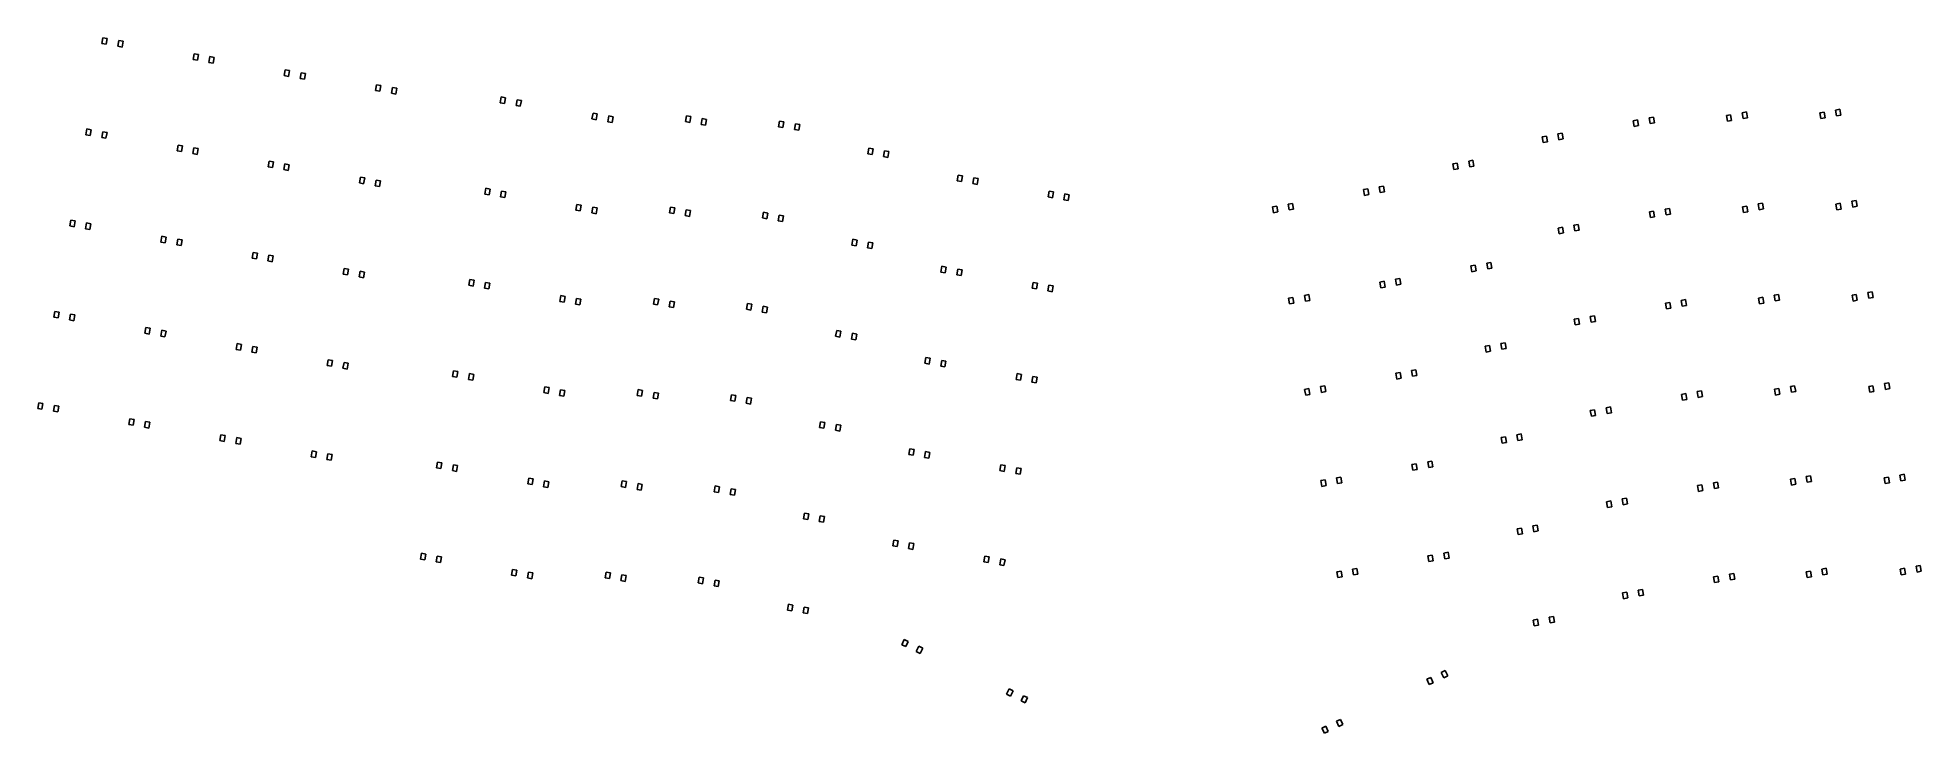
# Model space of a CAD drawing. Extents: x -73 to 315, y -180 to -37.
import ezdxf

# ---------------------------------------------------------------- set-up
doc = ezdxf.new("R2010")
doc.units = 0
doc.layers.add('BLACK', color=7, linetype='CONTINUOUS')

msp = doc.modelspace()

# ---------------------------------------------------------------- linework, layer by layer
at = {"layer": 'BLACK', "linetype": 'CONTINUOUS'}
for p, q in [((-59.8303, -38.3262), (-59.6219, -37.1445)), ((-58.944, -38.4825), (-59.8303, -38.3262)), ((-59.6219, -37.1445), (-58.7356, -37.3007)), ((-58.7356, -37.3007), (-58.944, -38.4825)), ((-56.5804, -38.8993), (-56.372, -37.7175)), ((-56.372, -37.7175), (-55.4857, -37.8738)), ((-55.4857, -37.8738), (-55.6941, -39.0555)), ((-55.6941, -39.0555), (-56.5804, -38.8993)), ((-41.0697, -41.6342), (-40.8613, -40.4525)), ((-40.1834, -41.7905), (-41.0697, -41.6342)), ((-40.8613, -40.4525), (-39.975, -40.6087)), ((-39.975, -40.6087), (-40.1834, -41.7905)), ((-37.8198, -42.2073), (-37.6115, -41.0255)), ((-36.9335, -42.3635), (-37.8198, -42.2073)), ((-37.6115, -41.0255), (-36.7251, -41.1818)), ((-36.7251, -41.1818), (-36.9335, -42.3635)), ((-22.3091, -44.9422), (-22.1007, -43.7604)), ((-21.4228, -45.0985), (-22.3091, -44.9422)), ((-22.1007, -43.7604), (-21.2144, -43.9167)), ((-21.2144, -43.9167), (-21.4228, -45.0985)), ((-19.0592, -45.5153), (-18.8509, -44.3335)), ((-18.1729, -45.6715), (-19.0592, -45.5153)), ((-18.8509, -44.3335), (-17.9645, -44.4898)), ((-17.9645, -44.4898), (-18.1729, -45.6715)), ((-3.50441, -48.0001), (-3.29604, -46.8183)), ((-2.61809, -48.1564), (-3.50441, -48.0001)), ((-3.29604, -46.8183), (-2.40971, -46.9746)), ((-2.40971, -46.9746), (-2.61809, -48.1564)), ((-0.25455, -48.5731), (-0.04617, -47.3913)), ((0.63178, -48.7294), (-0.25455, -48.5731)), ((-0.04617, -47.3913), (0.84015, -47.5476)), ((0.84015, -47.5476), (0.63178, -48.7294)), ((22.1384, -50.5094), (22.3468, -49.3277)), ((22.3468, -49.3277), (23.2331, -49.4839)), ((23.2331, -49.4839), (23.0248, -50.6657)), ((25.3883, -51.0825), (25.5967, -49.9007)), ((25.5967, -49.9007), (26.483, -50.057)), ((26.483, -50.057), (26.2746, -51.2388)), ((23.0248, -50.6657), (22.1384, -50.5094)), ((26.2746, -51.2388), (25.3883, -51.0825)), ((41.0251, -53.8397), (41.2335, -52.6579)), ((41.9114, -53.9959), (41.0251, -53.8397)), ((41.2335, -52.6579), (42.1198, -52.8142)), ((42.1198, -52.8142), (41.9114, -53.9959)), ((44.275, -54.4127), (44.4833, -53.2309)), ((44.4833, -53.2309), (45.3697, -53.3872)), ((45.3697, -53.3872), (45.1613, -54.569)), ((60.2708, -54.3961), (60.4792, -53.2143)), ((60.4792, -53.2143), (61.3656, -53.3706)), ((61.3656, -53.3706), (61.1572, -54.5524)), ((63.5207, -54.9691), (63.7291, -53.7874)), ((63.7291, -53.7874), (64.6154, -53.9437)), ((64.6154, -53.9437), (64.407, -55.1254)), ((79.4284, -55.4528), (79.6368, -54.2711)), ((79.6368, -54.2711), (80.5231, -54.4273)), ((255.334, -54.2024), (256.221, -54.0461)), ((255.543, -55.3842), (255.334, -54.2024)), ((256.221, -54.0461), (256.429, -55.2279)), ((258.584, -53.6294), (259.47, -53.4731)), ((258.792, -54.8112), (258.584, -53.6294)), ((259.47, -53.4731), (259.679, -54.6549)), ((274.492, -53.1457), (275.378, -52.9894)), ((274.7, -54.3275), (274.492, -53.1457)), ((275.586, -54.1712), (274.7, -54.3275)), ((275.378, -52.9894), (275.586, -54.1712)), ((277.742, -52.5727), (278.628, -52.4164)), ((277.95, -53.7544), (277.742, -52.5727)), ((278.836, -53.5981), (277.95, -53.7544)), ((278.628, -52.4164), (278.836, -53.5981)), ((293.738, -52.5892), (294.624, -52.433)), ((293.946, -53.771), (293.738, -52.5892)), ((294.832, -53.6147), (293.946, -53.771)), ((294.624, -52.433), (294.832, -53.6147)), ((296.987, -52.0162), (297.874, -51.8599)), ((297.196, -53.198), (296.987, -52.0162)), ((298.082, -53.0417), (297.196, -53.198)), ((297.874, -51.8599), (298.082, -53.0417)), ((-63.1383, -57.0868), (-62.9299, -55.905)), ((-62.252, -57.2431), (-63.1383, -57.0868)), ((-62.9299, -55.905), (-62.0436, -56.0613)), ((-62.0436, -56.0613), (-62.252, -57.2431)), ((-59.8884, -57.6598), (-59.68, -56.4781)), ((-59.0021, -57.8161), (-59.8884, -57.6598)), ((-59.68, -56.4781), (-58.7937, -56.6344)), ((-58.7937, -56.6344), (-59.0021, -57.8161)), ((45.1613, -54.569), (44.275, -54.4127)), ((61.1572, -54.5524), (60.2708, -54.3961)), ((64.407, -55.1254), (63.5207, -54.9691)), ((80.3147, -55.6091), (79.4284, -55.4528)), ((80.5231, -54.4273), (80.3147, -55.6091)), ((82.6783, -56.0259), (82.8866, -54.8441)), ((83.5646, -56.1821), (82.6783, -56.0259)), ((82.8866, -54.8441), (83.773, -55.0004)), ((83.773, -55.0004), (83.5646, -56.1821)), ((236.574, -57.5104), (237.46, -57.3541)), ((236.782, -58.6922), (236.574, -57.5104)), ((237.46, -57.3541), (237.668, -58.5359)), ((239.823, -56.9374), (240.71, -56.7811)), ((240.032, -58.1191), (239.823, -56.9374)), ((240.918, -57.9629), (240.032, -58.1191)), ((240.71, -56.7811), (240.918, -57.9629)), ((256.429, -55.2279), (255.543, -55.3842)), ((259.679, -54.6549), (258.792, -54.8112)), ((-44.3777, -60.3948), (-44.1693, -59.213)), ((-43.4914, -60.5511), (-44.3777, -60.3948)), ((-44.1693, -59.213), (-43.283, -59.3693)), ((-43.283, -59.3693), (-43.4914, -60.5511)), ((-41.1278, -60.9678), (-40.9195, -59.7861)), ((-40.2415, -61.1241), (-41.1278, -60.9678)), ((-40.9195, -59.7861), (-40.0331, -59.9424)), ((-40.0331, -59.9424), (-40.2415, -61.1241)), ((97.792, -61.0121), (98.0004, -59.8303)), ((98.6784, -61.1684), (97.792, -61.0121)), ((98.0004, -59.8303), (98.8867, -59.9866)), ((98.8867, -59.9866), (98.6784, -61.1684)), ((101.042, -61.5851), (101.25, -60.4034)), ((101.928, -61.7414), (101.042, -61.5851)), ((101.25, -60.4034), (102.137, -60.5596)), ((102.137, -60.5596), (101.928, -61.7414)), ((237.668, -58.5359), (236.782, -58.6922)), ((-25.6171, -63.7028), (-25.4087, -62.521)), ((-24.7308, -63.8591), (-25.6171, -63.7028)), ((-25.4087, -62.521), (-24.5224, -62.6773)), ((-24.5224, -62.6773), (-24.7308, -63.8591)), ((-22.3672, -64.2758), (-22.1589, -63.0941)), ((-21.4809, -64.4321), (-22.3672, -64.2758)), ((-22.1589, -63.0941), (-21.2725, -63.2504)), ((-21.2725, -63.2504), (-21.4809, -64.4321)), ((-6.85652, -67.0108), (-6.64814, -65.829)), ((-6.64814, -65.829), (-5.76181, -65.9853)), ((116.156, -66.5714), (116.364, -65.3896)), ((116.364, -65.3896), (117.25, -65.5459)), ((117.25, -65.5459), (117.042, -66.7276)), ((218.21, -63.0697), (219.096, -62.9134)), ((218.418, -64.2515), (218.21, -63.0697)), ((219.305, -64.0952), (218.418, -64.2515)), ((219.096, -62.9134), (219.305, -64.0952)), ((221.46, -62.4966), (222.346, -62.3404)), ((221.668, -63.6784), (221.46, -62.4966)), ((222.555, -63.5221), (221.668, -63.6784)), ((222.346, -62.3404), (222.555, -63.5221)), ((-5.97019, -67.1671), (-6.85652, -67.0108)), ((-5.76181, -65.9853), (-5.97019, -67.1671)), ((-3.60665, -67.5838), (-3.39828, -66.4021)), ((-2.72033, -67.7401), (-3.60665, -67.5838)), ((-3.39828, -66.4021), (-2.51195, -66.5584)), ((-2.51195, -66.5584), (-2.72033, -67.7401)), ((18.9565, -69.2922), (19.1649, -68.1105)), ((19.8428, -69.4485), (18.9565, -69.2922)), ((19.1649, -68.1105), (20.0512, -68.2668)), ((20.0512, -68.2668), (19.8428, -69.4485)), ((22.2064, -69.8653), (22.4147, -68.6835)), ((22.4147, -68.6835), (23.3011, -68.8398)), ((23.3011, -68.8398), (23.0927, -70.0216)), ((117.042, -66.7276), (116.156, -66.5714)), ((119.406, -67.1444), (119.614, -65.9626)), ((120.292, -67.3007), (119.406, -67.1444)), ((119.614, -65.9626), (120.5, -66.1189)), ((120.5, -66.1189), (120.292, -67.3007)), ((134.916, -69.8794), (135.125, -68.6976)), ((135.125, -68.6976), (136.011, -68.8539)), ((136.011, -68.8539), (135.803, -70.0356)), ((138.166, -70.4524), (138.374, -69.2706)), ((138.374, -69.2706), (139.261, -69.4269)), ((139.261, -69.4269), (139.052, -70.6087)), ((199.802, -68.3788), (200.689, -68.2225)), ((200.011, -69.5606), (199.802, -68.3788)), ((200.897, -69.4043), (200.011, -69.5606)), ((200.689, -68.2225), (200.897, -69.4043)), ((203.052, -67.8058), (203.938, -67.6495)), ((203.261, -68.9875), (203.052, -67.8058)), ((204.147, -68.8313), (203.261, -68.9875)), ((203.938, -67.6495), (204.147, -68.8313)), ((23.0927, -70.0216), (22.2064, -69.8653)), ((37.7171, -72.6002), (37.9255, -71.4185)), ((38.6034, -72.7565), (37.7171, -72.6002)), ((37.9255, -71.4185), (38.8118, -71.5748)), ((38.8118, -71.5748), (38.6034, -72.7565)), ((40.967, -73.1733), (41.1753, -71.9915)), ((41.8533, -73.3296), (40.967, -73.1733)), ((41.1753, -71.9915), (42.0617, -72.1478)), ((42.0617, -72.1478), (41.8533, -73.3296)), ((56.9629, -73.1567), (57.1712, -71.9749)), ((57.8492, -73.313), (56.9629, -73.1567)), ((57.1712, -71.9749), (58.0576, -72.1312)), ((58.0576, -72.1312), (57.8492, -73.313)), ((60.2127, -73.7297), (60.4211, -72.548)), ((60.4211, -72.548), (61.3074, -72.7042)), ((61.3074, -72.7042), (61.099, -73.886)), ((76.1204, -74.2134), (76.3288, -73.0316)), ((76.3288, -73.0316), (77.2151, -73.1879)), ((77.2151, -73.1879), (77.0067, -74.3697)), ((79.3703, -74.7865), (79.5786, -73.6047)), ((79.5786, -73.6047), (80.465, -73.761)), ((135.803, -70.0356), (134.916, -69.8794)), ((139.052, -70.6087), (138.166, -70.4524)), ((181.086, -71.937), (181.972, -71.7807)), ((181.294, -73.1187), (181.086, -71.937)), ((182.18, -72.9624), (181.294, -73.1187)), ((181.972, -71.7807), (182.18, -72.9624)), ((184.336, -71.3639), (185.222, -71.2076)), ((184.544, -72.5457), (184.336, -71.3639)), ((185.43, -72.3894), (184.544, -72.5457)), ((185.222, -71.2076), (185.43, -72.3894)), ((258.642, -72.963), (259.529, -72.8067)), ((258.851, -74.1448), (258.642, -72.963)), ((259.529, -72.8067), (259.737, -73.9885)), ((261.892, -72.39), (262.778, -72.2337)), ((262.1, -73.5717), (261.892, -72.39)), ((262.987, -73.4155), (262.1, -73.5717)), ((262.778, -72.2337), (262.987, -73.4155)), ((277.8, -71.9063), (278.686, -71.75)), ((278.008, -73.088), (277.8, -71.9063)), ((278.894, -72.9318), (278.008, -73.088)), ((278.686, -71.75), (278.894, -72.9318)), ((281.05, -71.3332), (281.936, -71.177)), ((281.258, -72.515), (281.05, -71.3332)), ((282.144, -72.3587), (281.258, -72.515)), ((281.936, -71.177), (282.144, -72.3587)), ((297.046, -71.3498), (297.932, -71.1936)), ((297.254, -72.5316), (297.046, -71.3498)), ((298.14, -72.3753), (297.254, -72.5316)), ((297.932, -71.1936), (298.14, -72.3753)), ((300.295, -70.7768), (301.182, -70.6205)), ((300.504, -71.9586), (300.295, -70.7768)), ((301.39, -71.8023), (300.504, -71.9586)), ((301.182, -70.6205), (301.39, -71.8023)), ((-66.4463, -75.8474), (-66.2379, -74.6656)), ((-65.56, -76.0037), (-66.4463, -75.8474)), ((-66.2379, -74.6656), (-65.3516, -74.8219)), ((-65.3516, -74.8219), (-65.56, -76.0037)), ((-63.1964, -76.4204), (-62.988, -75.2387)), ((-62.3101, -76.5767), (-63.1964, -76.4204)), ((-62.988, -75.2387), (-62.1017, -75.395)), ((-62.1017, -75.395), (-62.3101, -76.5767)), ((61.099, -73.886), (60.2127, -73.7297)), ((77.0067, -74.3697), (76.1204, -74.2134)), ((80.2566, -74.9427), (79.3703, -74.7865)), ((80.465, -73.761), (80.2566, -74.9427)), ((239.882, -76.271), (240.768, -76.1147)), ((240.09, -77.4528), (239.882, -76.271)), ((240.976, -77.2965), (240.09, -77.4528)), ((240.768, -76.1147), (240.976, -77.2965)), ((243.131, -75.698), (244.018, -75.5417)), ((243.34, -76.8797), (243.131, -75.698)), ((244.226, -76.7235), (243.34, -76.8797)), ((244.018, -75.5417), (244.226, -76.7235)), ((259.737, -73.9885), (258.851, -74.1448)), ((-47.6857, -79.1554), (-47.4773, -77.9736)), ((-46.7994, -79.3117), (-47.6857, -79.1554)), ((-47.4773, -77.9736), (-46.591, -78.1299)), ((-46.591, -78.1299), (-46.7994, -79.3117)), ((-44.4358, -79.7284), (-44.2274, -78.5467)), ((-43.5495, -79.8847), (-44.4358, -79.7284)), ((-44.2274, -78.5467), (-43.3411, -78.7029)), ((-43.3411, -78.7029), (-43.5495, -79.8847)), ((-28.9251, -82.4634), (-28.7167, -81.2816)), ((-28.7167, -81.2816), (-27.8304, -81.4379)), ((94.484, -79.7727), (94.6924, -78.5909)), ((95.3704, -79.929), (94.484, -79.7727)), ((94.6924, -78.5909), (95.5787, -78.7472)), ((95.5787, -78.7472), (95.3704, -79.929)), ((97.7339, -80.3457), (97.9423, -79.164)), ((98.6202, -80.502), (97.7339, -80.3457)), ((97.9423, -79.164), (98.8286, -79.3202)), ((98.8286, -79.3202), (98.6202, -80.502)), ((-28.0388, -82.6197), (-28.9251, -82.4634)), ((-27.8304, -81.4379), (-28.0388, -82.6197)), ((-25.6752, -83.0364), (-25.4669, -81.8547)), ((-24.7889, -83.1927), (-25.6752, -83.0364)), ((-25.4669, -81.8547), (-24.5805, -82.0109)), ((-24.5805, -82.0109), (-24.7889, -83.1927)), ((-10.1645, -85.7714), (-9.95614, -84.5896)), ((-9.95614, -84.5896), (-9.06981, -84.7459)), ((-9.06981, -84.7459), (-9.27819, -85.9277)), ((-6.91465, -86.3444), (-6.70627, -85.1627)), ((-6.70627, -85.1627), (-5.81995, -85.3189)), ((112.848, -85.332), (113.056, -84.1502)), ((113.056, -84.1502), (113.942, -84.3065)), ((113.942, -84.3065), (113.734, -85.4882)), ((116.098, -85.905), (116.306, -84.7232)), ((116.306, -84.7232), (117.192, -84.8795)), ((117.192, -84.8795), (116.984, -86.0613)), ((221.915, -84.0815), (222.801, -83.9253)), ((222.123, -85.2633), (221.915, -84.0815)), ((223.01, -85.107), (222.123, -85.2633)), ((222.801, -83.9253), (223.01, -85.107)), ((225.165, -83.5085), (226.051, -83.3522)), ((225.373, -84.6903), (225.165, -83.5085)), ((226.26, -84.534), (225.373, -84.6903)), ((226.051, -83.3522), (226.26, -84.534)), ((-9.27819, -85.9277), (-10.1645, -85.7714)), ((-6.02832, -86.5007), (-6.91465, -86.3444)), ((-5.81995, -85.3189), (-6.02832, -86.5007)), ((15.6485, -88.0528), (15.8569, -86.8711)), ((16.5348, -88.2091), (15.6485, -88.0528)), ((15.8569, -86.8711), (16.7432, -87.0273)), ((16.7432, -87.0273), (16.5348, -88.2091)), ((18.8984, -88.6259), (19.1067, -87.4441)), ((19.7847, -88.7822), (18.8984, -88.6259)), ((19.1067, -87.4441), (19.9931, -87.6004)), ((19.9931, -87.6004), (19.7847, -88.7822)), ((113.734, -85.4882), (112.848, -85.332)), ((116.984, -86.0613), (116.098, -85.905)), ((131.608, -88.6399), (131.817, -87.4582)), ((132.495, -88.7962), (131.608, -88.6399)), ((131.817, -87.4582), (132.703, -87.6145)), ((132.703, -87.6145), (132.495, -88.7962)), ((134.858, -89.213), (135.066, -88.0312)), ((135.066, -88.0312), (135.953, -88.1875)), ((135.953, -88.1875), (135.744, -89.3693)), ((203.154, -87.3895), (204.041, -87.2333)), ((203.363, -88.5713), (203.154, -87.3895)), ((204.249, -88.415), (203.363, -88.5713)), ((204.041, -87.2333), (204.249, -88.415)), ((206.404, -86.8165), (207.291, -86.6602)), ((206.613, -87.9983), (206.404, -86.8165)), ((207.499, -87.842), (206.613, -87.9983)), ((207.291, -86.6602), (207.499, -87.842)), ((34.4091, -91.3608), (34.6175, -90.1791)), ((35.2954, -91.5171), (34.4091, -91.3608)), ((34.6175, -90.1791), (35.5038, -90.3353)), ((35.5038, -90.3353), (35.2954, -91.5171)), ((37.659, -91.9339), (37.8673, -90.7521)), ((38.5453, -92.0902), (37.659, -91.9339)), ((37.8673, -90.7521), (38.7537, -90.9084)), ((38.7537, -90.9084), (38.5453, -92.0902)), ((53.6549, -91.9173), (53.8632, -90.7355)), ((54.5412, -92.0736), (53.6549, -91.9173)), ((53.8632, -90.7355), (54.7496, -90.8918)), ((54.7496, -90.8918), (54.5412, -92.0736)), ((56.9047, -92.4903), (57.1131, -91.3085)), ((57.791, -92.6466), (56.9047, -92.4903)), ((57.1131, -91.3085), (57.9994, -91.4648)), ((57.9994, -91.4648), (57.791, -92.6466)), ((72.8124, -92.974), (73.0208, -91.7922)), ((73.6987, -93.1303), (72.8124, -92.974)), ((73.0208, -91.7922), (73.9071, -91.9485)), ((73.9071, -91.9485), (73.6987, -93.1303)), ((76.0623, -93.547), (76.2706, -92.3653)), ((76.2706, -92.3653), (77.157, -92.5216)), ((77.157, -92.5216), (76.9486, -93.7033)), ((135.744, -89.3693), (134.858, -89.213)), ((184.394, -90.6975), (185.28, -90.5413)), ((184.602, -91.8793), (184.394, -90.6975)), ((185.488, -91.723), (184.602, -91.8793)), ((185.28, -90.5413), (185.488, -91.723)), ((187.644, -90.1245), (188.53, -89.9682)), ((187.852, -91.3063), (187.644, -90.1245)), ((188.738, -91.15), (187.852, -91.3063)), ((188.53, -89.9682), (188.738, -91.15)), ((261.95, -91.7236), (262.837, -91.5673)), ((262.159, -92.9054), (261.95, -91.7236)), ((263.045, -92.7491), (262.159, -92.9054)), ((262.837, -91.5673), (263.045, -92.7491)), ((265.2, -91.1506), (266.086, -90.9943)), ((265.408, -92.3323), (265.2, -91.1506)), ((266.295, -92.176), (265.408, -92.3323)), ((266.086, -90.9943), (266.295, -92.176)), ((281.108, -90.6669), (281.994, -90.5106)), ((281.316, -91.8486), (281.108, -90.6669)), ((282.202, -91.6924), (281.316, -91.8486)), ((281.994, -90.5106), (282.202, -91.6924)), ((284.358, -90.0938), (285.244, -89.9375)), ((284.566, -91.2756), (284.358, -90.0938)), ((285.452, -91.1193), (284.566, -91.2756)), ((285.244, -89.9375), (285.452, -91.1193)), ((300.354, -90.1104), (301.24, -89.9541)), ((300.562, -91.2922), (300.354, -90.1104)), ((301.448, -91.1359), (300.562, -91.2922)), ((301.24, -89.9541), (301.448, -91.1359)), ((303.603, -89.5374), (304.49, -89.3811)), ((303.812, -90.7192), (303.603, -89.5374)), ((304.698, -90.5629), (303.812, -90.7192)), ((304.49, -89.3811), (304.698, -90.5629)), ((-69.7543, -94.608), (-69.5459, -93.4262)), ((-68.868, -94.7643), (-69.7543, -94.608)), ((-69.5459, -93.4262), (-68.6596, -93.5825)), ((-68.6596, -93.5825), (-68.868, -94.7643)), ((-66.5044, -95.181), (-66.296, -93.9993)), ((-65.6181, -95.3373), (-66.5044, -95.181)), ((-66.296, -93.9993), (-65.4097, -94.1555)), ((-65.4097, -94.1555), (-65.6181, -95.3373)), ((-50.9937, -97.916), (-50.7853, -96.7342)), ((-50.7853, -96.7342), (-49.899, -96.8905)), ((-49.899, -96.8905), (-50.1074, -98.0723)), ((76.9486, -93.7033), (76.0623, -93.547)), ((243.19, -95.0316), (244.076, -94.8753)), ((243.398, -96.2134), (243.19, -95.0316)), ((244.284, -96.0571), (243.398, -96.2134)), ((244.076, -94.8753), (244.284, -96.0571)), ((246.439, -94.4586), (247.326, -94.3023)), ((246.648, -95.6403), (246.439, -94.4586)), ((247.534, -95.484), (246.648, -95.6403)), ((247.326, -94.3023), (247.534, -95.484)), ((-50.1074, -98.0723), (-50.9937, -97.916)), ((-47.7438, -98.489), (-47.5354, -97.3073)), ((-46.8575, -98.6453), (-47.7438, -98.489)), ((-47.5354, -97.3073), (-46.6491, -97.4635)), ((-46.6491, -97.4635), (-46.8575, -98.6453)), ((-32.2331, -101.224), (-32.0247, -100.042)), ((-32.0247, -100.042), (-31.1384, -100.198)), ((-31.1384, -100.198), (-31.3468, -101.38)), ((-28.9832, -101.797), (-28.7749, -100.615)), ((-28.7749, -100.615), (-27.8885, -100.772)), ((-27.8885, -100.772), (-28.0969, -101.953)), ((91.176, -98.5333), (91.3844, -97.3515)), ((92.0624, -98.6896), (91.176, -98.5333)), ((91.3844, -97.3515), (92.2707, -97.5078)), ((92.2707, -97.5078), (92.0624, -98.6896)), ((94.4259, -99.1063), (94.6343, -97.9245)), ((95.3122, -99.2626), (94.4259, -99.1063)), ((94.6343, -97.9245), (95.5206, -98.0808)), ((95.5206, -98.0808), (95.3122, -99.2626)), ((224.826, -100.591), (225.712, -100.435)), ((225.034, -101.773), (224.826, -100.591)), ((225.712, -100.435), (225.921, -101.616)), ((228.076, -100.018), (228.962, -99.8615)), ((228.284, -101.2), (228.076, -100.018)), ((228.962, -99.8615), (229.171, -101.043)), ((-31.3468, -101.38), (-32.2331, -101.224)), ((-28.0969, -101.953), (-28.9832, -101.797)), ((-13.4725, -104.532), (-13.2641, -103.35)), ((-12.5862, -104.688), (-13.4725, -104.532)), ((-13.2641, -103.35), (-12.3778, -103.506)), ((-12.3778, -103.506), (-12.5862, -104.688)), ((-10.2226, -105.105), (-10.0143, -103.923)), ((-10.0143, -103.923), (-9.12795, -104.08)), ((-9.12795, -104.08), (-9.33632, -105.261)), ((109.54, -104.093), (109.748, -102.911)), ((110.426, -104.249), (109.54, -104.093)), ((109.748, -102.911), (110.634, -103.067)), ((110.634, -103.067), (110.426, -104.249)), ((112.79, -104.666), (112.998, -103.484)), ((113.676, -104.822), (112.79, -104.666)), ((112.998, -103.484), (113.884, -103.64)), ((113.884, -103.64), (113.676, -104.822)), ((225.921, -101.616), (225.034, -101.773)), ((229.171, -101.043), (228.284, -101.2)), ((-9.33632, -105.261), (-10.2226, -105.105)), ((12.3405, -106.813), (12.5489, -105.632)), ((13.2268, -106.97), (12.3405, -106.813)), ((12.5489, -105.632), (13.4352, -105.788)), ((13.4352, -105.788), (13.2268, -106.97)), ((15.5904, -107.386), (15.7988, -106.205)), ((16.4767, -107.543), (15.5904, -107.386)), ((15.7988, -106.205), (16.6851, -106.361)), ((16.6851, -106.361), (16.4767, -107.543)), ((128.3, -107.401), (128.509, -106.219)), ((129.187, -107.557), (128.3, -107.401)), ((128.509, -106.219), (129.395, -106.375)), ((129.395, -106.375), (129.187, -107.557)), ((131.55, -107.974), (131.758, -106.792)), ((132.436, -108.13), (131.55, -107.974)), ((131.758, -106.792), (132.645, -106.948)), ((132.645, -106.948), (132.436, -108.13)), ((206.462, -106.15), (207.349, -105.994)), ((206.671, -107.332), (206.462, -106.15)), ((207.557, -107.176), (206.671, -107.332)), ((207.349, -105.994), (207.557, -107.176)), ((209.712, -105.577), (210.599, -105.421)), ((209.921, -106.759), (209.712, -105.577)), ((210.807, -106.603), (209.921, -106.759)), ((210.599, -105.421), (210.807, -106.603)), ((307.035, -108.276), (307.922, -108.12)), ((307.244, -109.458), (307.035, -108.276)), ((307.922, -108.12), (308.13, -109.302)), ((-73.0623, -113.369), (-72.8539, -112.187)), ((-72.8539, -112.187), (-71.9676, -112.343)), ((-71.9676, -112.343), (-72.1759, -113.525)), ((31.1011, -110.121), (31.3095, -108.94)), ((31.9874, -110.278), (31.1011, -110.121)), ((31.3095, -108.94), (32.1958, -109.096)), ((32.1958, -109.096), (31.9874, -110.278)), ((34.351, -110.694), (34.5593, -109.513)), ((35.2373, -110.851), (34.351, -110.694)), ((34.5593, -109.513), (35.4457, -109.669)), ((35.4457, -109.669), (35.2373, -110.851)), ((50.3469, -110.678), (50.5552, -109.496)), ((51.2332, -110.834), (50.3469, -110.678)), ((50.5552, -109.496), (51.4416, -109.652)), ((51.4416, -109.652), (51.2332, -110.834)), ((53.5967, -111.251), (53.8051, -110.069)), ((54.483, -111.407), (53.5967, -111.251)), ((53.8051, -110.069), (54.6914, -110.225)), ((54.6914, -110.225), (54.483, -111.407)), ((69.5044, -111.735), (69.7128, -110.553)), ((70.3907, -111.891), (69.5044, -111.735)), ((69.7128, -110.553), (70.5991, -110.709)), ((70.5991, -110.709), (70.3907, -111.891)), ((72.7543, -112.308), (72.9626, -111.126)), ((73.6406, -112.464), (72.7543, -112.308)), ((72.9626, -111.126), (73.849, -111.282)), ((73.849, -111.282), (73.6406, -112.464)), ((187.702, -109.458), (188.588, -109.302)), ((187.91, -110.64), (187.702, -109.458)), ((188.796, -110.484), (187.91, -110.64)), ((188.588, -109.302), (188.796, -110.484)), ((190.952, -108.885), (191.838, -108.729)), ((191.16, -110.067), (190.952, -108.885)), ((192.046, -109.911), (191.16, -110.067)), ((191.838, -108.729), (192.046, -109.911)), ((265.258, -110.484), (266.145, -110.328)), ((265.467, -111.666), (265.258, -110.484)), ((266.353, -111.51), (265.467, -111.666)), ((266.145, -110.328), (266.353, -111.51)), ((268.508, -109.911), (269.394, -109.755)), ((268.716, -111.093), (268.508, -109.911)), ((269.603, -110.937), (268.716, -111.093)), ((269.394, -109.755), (269.603, -110.937)), ((284.416, -109.427), (285.302, -109.271)), ((284.624, -110.609), (284.416, -109.427)), ((285.51, -110.453), (284.624, -110.609)), ((285.302, -109.271), (285.51, -110.453)), ((287.666, -108.854), (288.552, -108.698)), ((287.874, -110.036), (287.666, -108.854)), ((288.76, -109.88), (287.874, -110.036)), ((288.552, -108.698), (288.76, -109.88)), ((303.786, -108.849), (304.672, -108.693)), ((303.994, -110.031), (303.786, -108.849)), ((304.88, -109.875), (303.994, -110.031)), ((304.672, -108.693), (304.88, -109.875)), ((308.13, -109.302), (307.244, -109.458)), ((-72.1759, -113.525), (-73.0623, -113.369)), ((-69.8124, -113.942), (-69.604, -112.76)), ((-68.9261, -114.098), (-69.8124, -113.942)), ((-69.604, -112.76), (-68.7177, -112.916)), ((-68.7177, -112.916), (-68.9261, -114.098)), ((-54.3017, -116.677), (-54.0933, -115.495)), ((-54.0933, -115.495), (-53.207, -115.651)), ((-53.207, -115.651), (-53.4154, -116.833)), ((-51.0518, -117.25), (-50.8434, -116.068)), ((-50.8434, -116.068), (-49.9571, -116.224)), ((-49.9571, -116.224), (-50.1655, -117.406)), ((87.868, -117.294), (88.0764, -116.112)), ((88.0764, -116.112), (88.9627, -116.268)), ((88.9627, -116.268), (88.7544, -117.45)), ((246.498, -113.792), (247.384, -113.636)), ((246.706, -114.974), (246.498, -113.792)), ((247.592, -114.818), (246.706, -114.974)), ((247.384, -113.636), (247.592, -114.818)), ((249.747, -113.219), (250.634, -113.063)), ((249.956, -114.401), (249.747, -113.219)), ((250.842, -114.245), (249.956, -114.401)), ((250.634, -113.063), (250.842, -114.245)), ((-53.4154, -116.833), (-54.3017, -116.677)), ((-50.1655, -117.406), (-51.0518, -117.25)), ((-35.5411, -119.985), (-35.3327, -118.803)), ((-34.6548, -120.141), (-35.5411, -119.985)), ((-35.3327, -118.803), (-34.4464, -118.959)), ((-34.4464, -118.959), (-34.6548, -120.141)), ((-32.2912, -120.558), (-32.0829, -119.376)), ((-32.0829, -119.376), (-31.1965, -119.532)), ((-31.1965, -119.532), (-31.4049, -120.714)), ((88.7544, -117.45), (87.868, -117.294)), ((91.1179, -117.867), (91.3263, -116.685)), ((92.0042, -118.023), (91.1179, -117.867)), ((91.3263, -116.685), (92.2126, -116.841)), ((92.2126, -116.841), (92.0042, -118.023)), ((228.134, -119.351), (229.02, -119.195)), ((228.342, -120.533), (228.134, -119.351)), ((229.02, -119.195), (229.229, -120.377)), ((231.384, -118.778), (232.27, -118.622)), ((231.592, -119.96), (231.384, -118.778)), ((232.479, -119.804), (231.592, -119.96)), ((232.27, -118.622), (232.479, -119.804)), ((-31.4049, -120.714), (-32.2912, -120.558)), ((-16.7805, -123.293), (-16.5721, -122.111)), ((-15.8942, -123.449), (-16.7805, -123.293)), ((-16.5721, -122.111), (-15.6858, -122.267)), ((-15.6858, -122.267), (-15.8942, -123.449)), ((-13.5306, -123.866), (-13.3223, -122.684)), ((-12.6443, -124.022), (-13.5306, -123.866)), ((-13.3223, -122.684), (-12.4359, -122.84)), ((-12.4359, -122.84), (-12.6443, -124.022)), ((106.232, -122.853), (106.44, -121.671)), ((107.118, -123.009), (106.232, -122.853)), ((106.44, -121.671), (107.326, -121.828)), ((107.326, -121.828), (107.118, -123.009)), ((109.482, -123.426), (109.69, -122.244)), ((110.368, -123.582), (109.482, -123.426)), ((109.69, -122.244), (110.576, -122.401)), ((110.576, -122.401), (110.368, -123.582)), ((229.229, -120.377), (228.342, -120.533)), ((9.03251, -125.574), (9.24089, -124.392)), ((9.91884, -125.73), (9.03251, -125.574)), ((9.24089, -124.392), (10.1272, -124.549)), ((10.1272, -124.549), (9.91884, -125.73)), ((12.2824, -126.147), (12.4908, -124.965)), ((13.1687, -126.303), (12.2824, -126.147)), ((12.4908, -124.965), (13.3771, -125.122)), ((13.3771, -125.122), (13.1687, -126.303)), ((27.7931, -128.882), (28.0015, -127.7)), ((28.0015, -127.7), (28.8878, -127.857)), ((28.8878, -127.857), (28.6794, -129.038)), ((124.992, -126.161), (125.201, -124.979)), ((125.879, -126.317), (124.992, -126.161)), ((125.201, -124.979), (126.087, -125.136)), ((126.087, -125.136), (125.879, -126.317)), ((128.242, -126.734), (128.45, -125.552)), ((129.128, -126.89), (128.242, -126.734)), ((128.45, -125.552), (129.337, -125.709)), ((129.337, -125.709), (129.128, -126.89)), ((194.26, -127.646), (195.146, -127.489)), ((194.468, -128.827), (194.26, -127.646)), ((195.146, -127.489), (195.354, -128.671)), ((209.77, -124.911), (210.657, -124.754)), ((209.979, -126.092), (209.77, -124.911)), ((210.865, -125.936), (209.979, -126.092)), ((210.657, -124.754), (210.865, -125.936)), ((213.02, -124.338), (213.907, -124.181)), ((213.229, -125.519), (213.02, -124.338)), ((214.115, -125.363), (213.229, -125.519)), ((213.907, -124.181), (214.115, -125.363)), ((287.68, -127.938), (288.566, -127.782)), ((288.566, -127.782), (288.774, -128.963)), ((290.93, -127.365), (291.816, -127.209)), ((291.138, -128.547), (290.93, -127.365)), ((291.816, -127.209), (292.024, -128.39)), ((306.97, -127.632), (307.856, -127.475)), ((307.178, -128.813), (306.97, -127.632)), ((307.856, -127.475), (308.064, -128.657)), ((310.219, -127.059), (311.106, -126.902)), ((310.428, -128.24), (310.219, -127.059)), ((311.106, -126.902), (311.314, -128.084)), ((28.6794, -129.038), (27.7931, -128.882)), ((31.043, -129.455), (31.2513, -128.273)), ((31.9293, -129.611), (31.043, -129.455)), ((31.2513, -128.273), (32.1377, -128.43)), ((32.1377, -128.43), (31.9293, -129.611)), ((47.0389, -129.438), (47.2472, -128.257)), ((47.9252, -129.595), (47.0389, -129.438)), ((47.2472, -128.257), (48.1336, -128.413)), ((48.1336, -128.413), (47.9252, -129.595)), ((50.2887, -130.011), (50.4971, -128.83)), ((51.1751, -130.168), (50.2887, -130.011)), ((50.4971, -128.83), (51.3834, -128.986)), ((51.3834, -128.986), (51.1751, -130.168)), ((66.1964, -130.495), (66.4048, -129.313)), ((67.0827, -130.651), (66.1964, -130.495)), ((66.4048, -129.313), (67.2911, -129.47)), ((67.2911, -129.47), (67.0827, -130.651)), ((69.4463, -131.068), (69.6547, -129.886)), ((70.3326, -131.225), (69.4463, -131.068)), ((69.6547, -129.886), (70.541, -130.043)), ((70.541, -130.043), (70.3326, -131.225)), ((191.01, -128.219), (191.896, -128.062)), ((191.218, -129.4), (191.01, -128.219)), ((192.104, -129.244), (191.218, -129.4)), ((191.896, -128.062), (192.104, -129.244)), ((195.354, -128.671), (194.468, -128.827)), ((268.566, -129.245), (269.453, -129.088)), ((268.775, -130.427), (268.566, -129.245)), ((269.661, -130.27), (268.775, -130.427)), ((269.453, -129.088), (269.661, -130.27)), ((271.816, -128.672), (272.702, -128.515)), ((272.024, -129.854), (271.816, -128.672)), ((272.911, -129.697), (272.024, -129.854)), ((272.702, -128.515), (272.911, -129.697)), ((287.888, -129.12), (287.68, -127.938)), ((288.774, -128.963), (287.888, -129.12)), ((292.024, -128.39), (291.138, -128.547)), ((308.064, -128.657), (307.178, -128.813)), ((311.314, -128.084), (310.428, -128.24)), ((84.56, -136.054), (84.7684, -134.873)), ((84.7684, -134.873), (85.6547, -135.029)), ((85.6547, -135.029), (85.4464, -136.211)), ((87.8099, -136.627), (88.0183, -135.446)), ((88.0183, -135.446), (88.9046, -135.602)), ((88.9046, -135.602), (88.6962, -136.784)), ((249.806, -132.553), (250.692, -132.396)), ((250.014, -133.735), (249.806, -132.553)), ((250.9, -133.578), (250.014, -133.735)), ((250.692, -132.396), (250.9, -133.578)), ((253.055, -131.98), (253.942, -131.823)), ((253.264, -133.161), (253.055, -131.98)), ((254.15, -133.005), (253.264, -133.161)), ((253.942, -131.823), (254.15, -133.005)), ((85.4464, -136.211), (84.56, -136.054)), ((88.6962, -136.784), (87.8099, -136.627)), ((231.442, -138.112), (232.328, -137.956)), ((231.65, -139.294), (231.442, -138.112)), ((232.537, -139.138), (231.65, -139.294)), ((232.328, -137.956), (232.537, -139.138)), ((234.692, -137.539), (235.578, -137.383)), ((234.9, -138.721), (234.692, -137.539)), ((235.787, -138.564), (234.9, -138.721)), ((235.578, -137.383), (235.787, -138.564)), ((5.72451, -144.335), (5.93289, -143.153)), ((5.93289, -143.153), (6.81922, -143.309)), ((6.81922, -143.309), (6.61084, -144.491)), ((102.924, -141.614), (103.132, -140.432)), ((103.81, -141.77), (102.924, -141.614)), ((103.132, -140.432), (104.018, -140.588)), ((104.018, -140.588), (103.81, -141.77)), ((106.174, -142.187), (106.382, -141.005)), ((107.06, -142.343), (106.174, -142.187)), ((106.382, -141.005), (107.268, -141.161)), ((107.268, -141.161), (107.06, -142.343)), ((216.328, -143.098), (217.215, -142.942)), ((216.537, -144.28), (216.328, -143.098)), ((217.215, -142.942), (217.423, -144.124)), ((6.61084, -144.491), (5.72451, -144.335)), ((8.97438, -144.908), (9.18276, -143.726)), ((9.86071, -145.064), (8.97438, -144.908)), ((9.18276, -143.726), (10.0691, -143.882)), ((10.0691, -143.882), (9.86071, -145.064)), ((24.4851, -147.643), (24.6935, -146.461)), ((24.6935, -146.461), (25.5798, -146.617)), ((25.5798, -146.617), (25.3714, -147.799)), ((27.735, -148.216), (27.9433, -147.034)), ((27.9433, -147.034), (28.8297, -147.19)), ((28.8297, -147.19), (28.6213, -148.372)), ((43.7309, -148.199), (43.9392, -147.017)), ((43.9392, -147.017), (44.8256, -147.174)), ((44.8256, -147.174), (44.6172, -148.355)), ((121.684, -144.922), (121.893, -143.74)), ((122.571, -145.078), (121.684, -144.922)), ((121.893, -143.74), (122.779, -143.896)), ((122.779, -143.896), (122.571, -145.078)), ((124.934, -145.495), (125.142, -144.313)), ((125.82, -145.651), (124.934, -145.495)), ((125.142, -144.313), (126.029, -144.469)), ((126.029, -144.469), (125.82, -145.651)), ((194.318, -146.979), (195.204, -146.823)), ((194.526, -148.161), (194.318, -146.979)), ((195.204, -146.823), (195.412, -148.005)), ((197.568, -146.406), (198.454, -146.25)), ((197.776, -147.588), (197.568, -146.406)), ((198.454, -146.25), (198.662, -147.432)), ((213.078, -143.671), (213.965, -143.515)), ((213.287, -144.853), (213.078, -143.671)), ((214.173, -144.697), (213.287, -144.853)), ((213.965, -143.515), (214.173, -144.697)), ((217.423, -144.124), (216.537, -144.28)), ((275.124, -147.432), (276.01, -147.276)), ((276.01, -147.276), (276.219, -148.458)), ((290.906, -146.971), (291.792, -146.815)), ((291.114, -148.153), (290.906, -146.971)), ((291.792, -146.815), (292, -147.996)), ((294.156, -146.398), (295.042, -146.242)), ((294.364, -147.58), (294.156, -146.398)), ((295.042, -146.242), (295.25, -147.423)), ((310.278, -146.392), (311.164, -146.236)), ((310.486, -147.574), (310.278, -146.392)), ((311.164, -146.236), (311.372, -147.418)), ((313.527, -145.819), (314.414, -145.663)), ((313.736, -147.001), (313.527, -145.819)), ((314.622, -146.845), (313.736, -147.001)), ((314.414, -145.663), (314.622, -146.845)), ((25.3714, -147.799), (24.4851, -147.643)), ((28.6213, -148.372), (27.735, -148.216)), ((44.6172, -148.355), (43.7309, -148.199)), ((46.9807, -148.772), (47.1891, -147.59)), ((47.8671, -148.928), (46.9807, -148.772)), ((47.1891, -147.59), (48.0754, -147.747)), ((48.0754, -147.747), (47.8671, -148.928)), ((62.8884, -149.256), (63.0968, -148.074)), ((63.7747, -149.412), (62.8884, -149.256)), ((63.0968, -148.074), (63.9831, -148.23)), ((63.9831, -148.23), (63.7747, -149.412)), ((66.1383, -149.829), (66.3467, -148.647)), ((67.0246, -149.985), (66.1383, -149.829)), ((66.3467, -148.647), (67.233, -148.803)), ((67.233, -148.803), (67.0246, -149.985)), ((195.412, -148.005), (194.526, -148.161)), ((198.662, -147.432), (197.776, -147.588)), ((253.114, -151.313), (254, -151.157)), ((254, -151.157), (254.208, -152.339)), ((256.363, -150.74), (257.25, -150.584)), ((256.572, -151.922), (256.363, -150.74)), ((257.25, -150.584), (257.458, -151.766)), ((271.874, -148.005), (272.761, -147.849)), ((272.083, -149.187), (271.874, -148.005)), ((272.969, -149.031), (272.083, -149.187)), ((272.761, -147.849), (272.969, -149.031)), ((275.332, -148.614), (275.124, -147.432)), ((276.219, -148.458), (275.332, -148.614)), ((292, -147.996), (291.114, -148.153)), ((295.25, -147.423), (294.364, -147.58)), ((311.372, -147.418), (310.486, -147.574)), ((81.252, -154.815), (81.4604, -153.633)), ((82.1384, -154.971), (81.252, -154.815)), ((81.4604, -153.633), (82.3467, -153.79)), ((82.3467, -153.79), (82.1384, -154.971)), ((84.5019, -155.388), (84.7103, -154.206)), ((84.7103, -154.206), (85.5966, -154.363)), ((85.5966, -154.363), (85.3882, -155.544)), ((253.322, -152.495), (253.114, -151.313)), ((254.208, -152.339), (253.322, -152.495)), ((257.458, -151.766), (256.572, -151.922)), ((85.3882, -155.544), (84.5019, -155.388)), ((234.75, -156.873), (235.636, -156.716)), ((234.958, -158.054), (234.75, -156.873)), ((235.845, -157.898), (234.958, -158.054)), ((235.636, -156.716), (235.845, -157.898)), ((238, -156.3), (238.886, -156.143)), ((238.208, -157.481), (238, -156.3)), ((239.095, -157.325), (238.208, -157.481)), ((238.886, -156.143), (239.095, -157.325)), ((104.777, -161.962), (105.284, -160.875)), ((105.593, -162.343), (104.777, -161.962)), ((105.284, -160.875), (106.1, -161.255)), ((106.1, -161.255), (105.593, -162.343)), ((107.768, -163.357), (108.275, -162.269)), ((108.275, -162.269), (109.091, -162.65)), ((109.091, -162.65), (108.584, -163.737)), ((108.584, -163.737), (107.768, -163.357)), ((212.826, -169.049), (213.641, -168.668)), ((213.333, -170.136), (212.826, -169.049)), ((214.148, -169.756), (213.333, -170.136)), ((213.641, -168.668), (214.148, -169.756)), ((215.816, -167.654), (216.632, -167.274)), ((216.323, -168.742), (215.816, -167.654)), ((217.139, -168.361), (216.323, -168.742)), ((216.632, -167.274), (217.139, -168.361)), ((126.367, -172.122), (126.874, -171.035)), ((127.183, -172.503), (126.367, -172.122)), ((126.874, -171.035), (127.69, -171.415)), ((127.69, -171.415), (127.183, -172.503)), ((129.358, -173.517), (129.865, -172.429)), ((130.174, -173.897), (129.358, -173.517)), ((129.865, -172.429), (130.681, -172.81)), ((130.681, -172.81), (130.174, -173.897)), ((194.241, -177.68), (195.057, -177.3)), ((194.748, -178.768), (194.241, -177.68)), ((195.057, -177.3), (195.564, -178.387)), ((191.25, -179.075), (192.066, -178.694)), ((191.758, -180.162), (191.25, -179.075)), ((192.573, -179.782), (191.758, -180.162)), ((192.066, -178.694), (192.573, -179.782)), ((195.564, -178.387), (194.748, -178.768))]:
    msp.add_line(p, q, dxfattribs=at)

doc.saveas('drawing.dxf')
